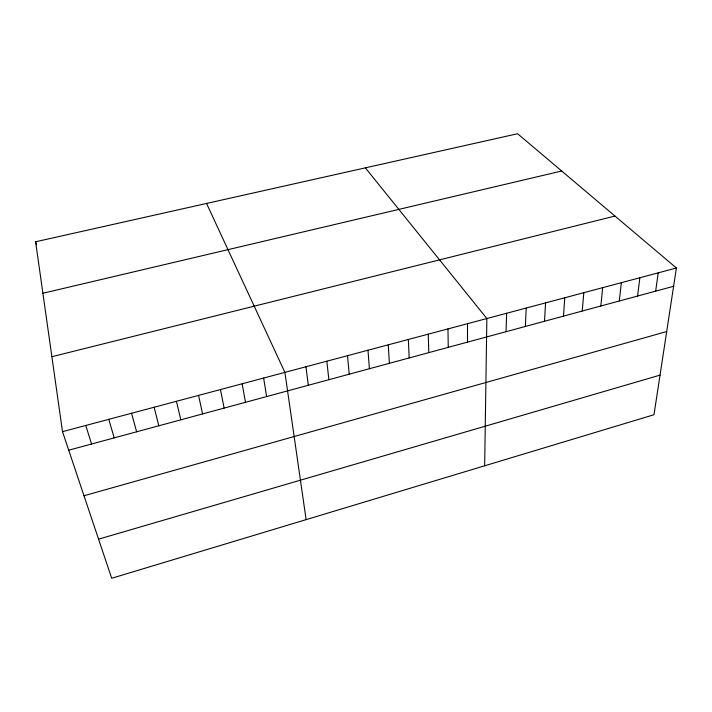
<?xml version="1.0" encoding="UTF-8"?>
<svg xmlns="http://www.w3.org/2000/svg" width="712" height="712" viewBox="0 0 712 712"><rect width="100%" height="100%" fill="white"/><g stroke="black" fill="none" stroke-linecap="round" stroke-linejoin="round"><path stroke-width="1.07" d="M467.499 342.143L467.508 323.693M484.658 465.79L486.857 318.531L365.363 167.854M506.072 331.685L506.615 313.262M525.376 326.452L526.195 308.047M544.502 321.272L545.579 302.876M563.45 316.137L564.794 297.758M582.229 311.046L583.822 292.685M600.839 306.009L602.681 287.657M619.28 301.007L621.362 282.673M637.552 296.058L639.874 277.742M655.663 291.155L658.217 272.847M676.4 268.006L653.99 414.731L111.686 578.269L62.505 431.668L35.6 241.777L517.606 133.731L676.4 268.006L62.505 431.668M98.567 539.171L660.033 375.126M83.998 495.757L666.69 331.552M68.717 450.207L673.605 286.286M51.878 356.712L614.963 216.056M42.889 293.264L561.706 171.014M206.551 203.454L284.907 372.376L306.115 519.635M85.751 425.473L91.581 444.003M35.6 241.777L36.543 244.821M108.767 419.332L114.214 437.871M131.551 413.263L136.633 431.801M154.112 407.246L158.829 425.785M176.442 401.292L180.804 419.831M198.568 395.391L202.573 413.93M220.462 389.553L224.129 408.092M242.151 383.777L245.48 402.307M263.636 378.045L266.626 396.575M305.973 366.76L308.323 385.272M326.835 361.198L328.873 379.71M347.5 355.688L349.227 374.192M367.979 350.224L369.403 368.718M388.254 344.822L389.384 363.307M408.35 339.464L409.186 357.94M428.25 334.159L428.802 352.627M447.973 328.899L448.24 347.358"/></g></svg>
